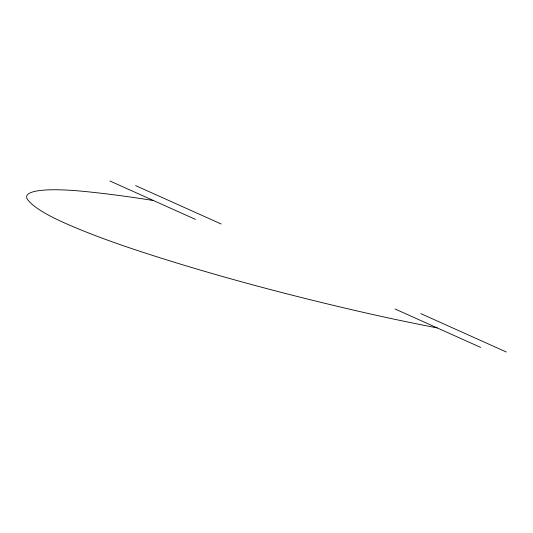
<?xml version="1.0" encoding="UTF-8"?>
<svg xmlns="http://www.w3.org/2000/svg" width="533" height="533" viewBox="0 0 533 533"><rect width="100%" height="100%" fill="white"/><g stroke="black" fill="none" stroke-linecap="round" stroke-linejoin="round"><path stroke-width="0.8" d="M135.642 185.617L221.195 224.013M420.804 313.617L506.35 352.02M109.891 180.98L195.438 219.383M395.053 308.987L480.599 347.383M153.537 200.568A234.84 38.762 11.1 0 0 84.827 191.48A111.364 18.382 11.1 0 0 28.042 200.195A234.84 38.762 11.1 0 0 63.474 222.454A367.797 60.702 11.1 0 0 132.79 248.931A555.639 91.709 11.1 0 0 359.982 311.605A367.797 60.702 11.1 0 0 437.213 327.908"/></g></svg>
